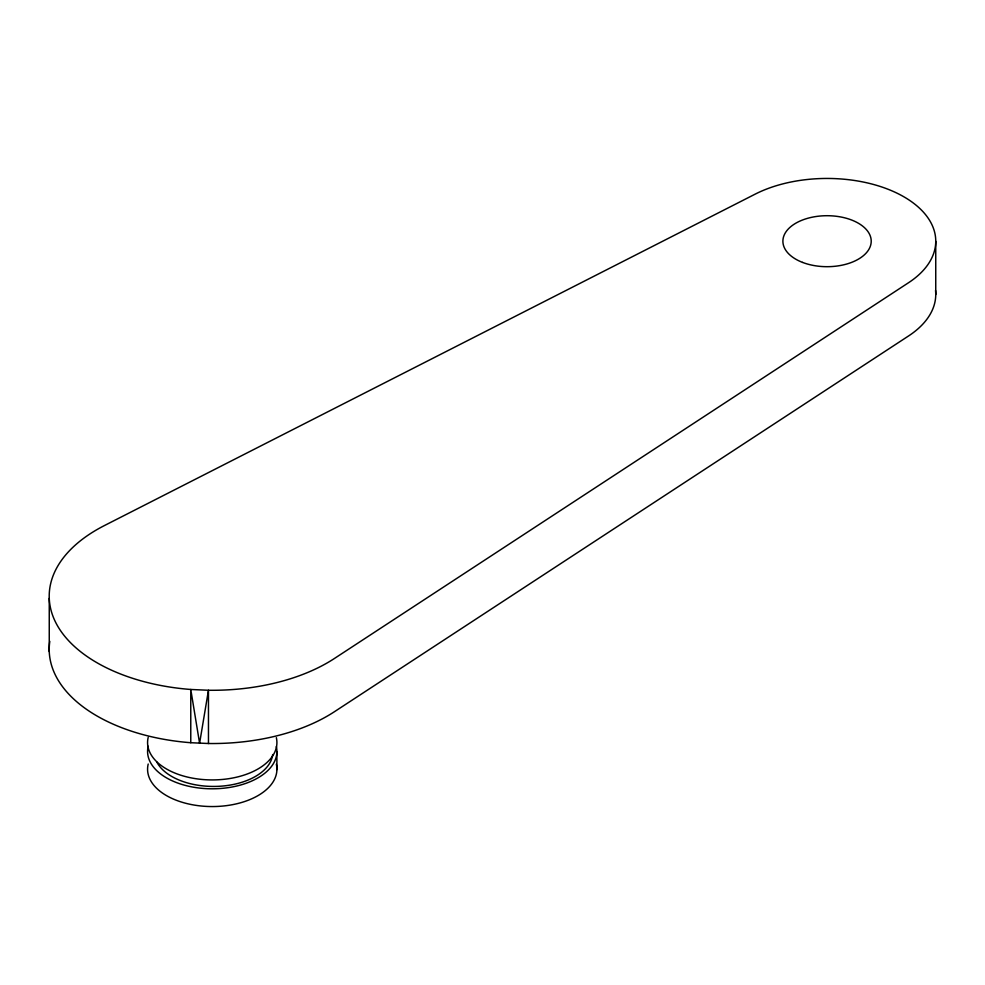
<?xml version="1.0" encoding="UTF-8"?>
<svg xmlns="http://www.w3.org/2000/svg" width="985" height="985" viewBox="0 0 985 985"><rect width="100%" height="100%" fill="white"/><g stroke="black" fill="none" stroke-linecap="round" stroke-linejoin="round"><path stroke-width="1.48" d="M935.528 290.427A108.682 62.745 0 0 1 908.564 335.959L334.494 711.675A163.03 94.129 0 0 1 208.463 743.515L190.77 742.715A163.03 94.129 0 0 1 49.804 641.358M935.75 241.3L935.75 294.54M276.896 751.863L276.896 769.617M208.463 743.515L208.463 690.263A163.03 94.129 0 0 0 334.494 658.436L908.564 282.707A108.682 62.745 0 0 0 903.922 196.828A108.682 62.745 0 0 0 755.163 194.143L104.385 525.584A163.03 94.129 0 0 0 56.268 623.567A163.03 94.129 0 0 0 190.77 689.475L208.463 690.263L199.598 743.256L190.77 689.475L190.77 742.715M49.25 598.351L49.25 651.59M272.685 754.547A59.235 34.204 0 0 1 220.209 786.227A59.235 34.204 0 0 1 156.849 762.082M276.342 737.654A64.665 37.331 0 0 1 212.009 779.923A64.665 37.331 0 0 1 148.206 737.383M276.342 746.532A64.665 37.331 0 0 1 212.009 788.8A64.665 37.331 0 0 1 148.206 746.261M276.342 764.274A64.665 37.331 0 0 1 212.009 806.555A64.665 37.331 0 0 1 148.206 764.015M802.578 262.416A44.153 25.487 0 0 0 871.122 242.839A44.153 25.487 0 0 0 807.491 218.35A44.153 25.487 0 0 0 802.578 262.416"/></g></svg>
